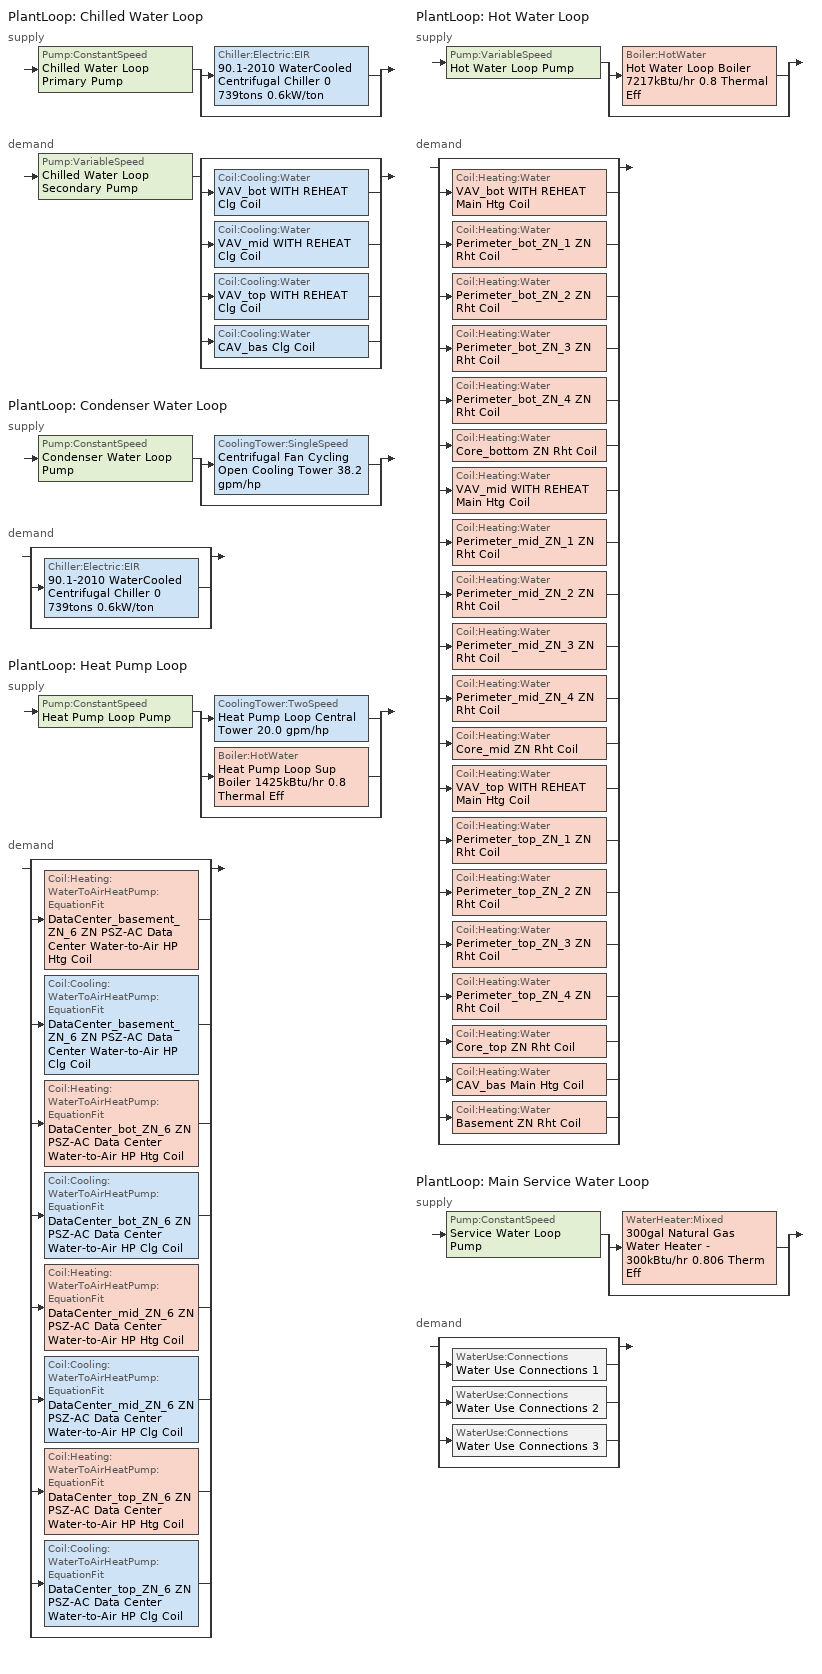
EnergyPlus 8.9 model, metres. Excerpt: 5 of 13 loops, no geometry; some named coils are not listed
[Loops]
PlantLoop 'Chilled Water Loop'
 supply: Pump:ConstantSpeed 'Chilled Water Loop Primary Pump' > split
  | Chiller:Electric:EIR '90.1-2010 WaterCooled  Centrifugal Chiller 0 739tons 0.6kW/ton'
  | bypass
 demand: Pump:VariableSpeed 'Chilled Water Loop Secondary Pump' > split
  | bypass
  | Coil:Cooling:Water 'VAV_bot WITH REHEAT Clg Coil'
  | Coil:Cooling:Water 'VAV_mid WITH REHEAT Clg Coil'
  | Coil:Cooling:Water 'VAV_top WITH REHEAT Clg Coil'
  | Coil:Cooling:Water 'CAV_bas Clg Coil'
  | bypass
PlantLoop 'Condenser Water Loop'
 supply: Pump:ConstantSpeed 'Condenser Water Loop Pump' > split
  | CoolingTower:SingleSpeed 'Centrifugal Fan Cycling Open Cooling Tower 38.2 gpm/hp'
  | bypass
 demand: split
  | bypass
  | Chiller:Electric:EIR '90.1-2010 WaterCooled  Centrifugal Chiller 0 739tons 0.6kW/ton'
  | bypass
PlantLoop 'Heat Pump Loop'
 supply: Pump:ConstantSpeed 'Heat Pump Loop Pump' > split
  | CoolingTower:TwoSpeed 'Heat Pump Loop Central Tower 20.0 gpm/hp'
  | Boiler:HotWater 'Heat Pump Loop Sup Boiler 1425kBtu/hr 0.8 Thermal Eff'
  | bypass
 demand: split
  | bypass
  | Coil:Heating:WaterToAirHeatPump:EquationFit 'DataCenter_basement_ZN_6 ZN PSZ-AC Data Center Water-to-Air HP Htg Coil'
  | Coil:Cooling:WaterToAirHeatPump:EquationFit 'DataCenter_basement_ZN_6 ZN PSZ-AC Data Center Water-to-Air HP Clg Coil'
  | Coil:Heating:WaterToAirHeatPump:EquationFit 'DataCenter_bot_ZN_6 ZN PSZ-AC Data Center Water-to-Air HP Htg Coil'
  | Coil:Cooling:WaterToAirHeatPump:EquationFit 'DataCenter_bot_ZN_6 ZN PSZ-AC Data Center Water-to-Air HP Clg Coil'
  | Coil:Heating:WaterToAirHeatPump:EquationFit 'DataCenter_mid_ZN_6 ZN PSZ-AC Data Center Water-to-Air HP Htg Coil'
  | Coil:Cooling:WaterToAirHeatPump:EquationFit 'DataCenter_mid_ZN_6 ZN PSZ-AC Data Center Water-to-Air HP Clg Coil'
  | Coil:Heating:WaterToAirHeatPump:EquationFit 'DataCenter_top_ZN_6 ZN PSZ-AC Data Center Water-to-Air HP Htg Coil'
  | Coil:Cooling:WaterToAirHeatPump:EquationFit 'DataCenter_top_ZN_6 ZN PSZ-AC Data Center Water-to-Air HP Clg Coil'
  | bypass
PlantLoop 'Hot Water Loop'
 supply: Pump:VariableSpeed 'Hot Water Loop Pump' > split
  | Boiler:HotWater 'Hot Water Loop Boiler 7217kBtu/hr 0.8 Thermal Eff'
  | bypass
 demand: split
  | bypass
  | Coil:Heating:Water 'VAV_bot WITH REHEAT Main Htg Coil'
  | Coil:Heating:Water 'Perimeter_bot_ZN_1 ZN Rht Coil'
  | Coil:Heating:Water 'Perimeter_bot_ZN_2 ZN Rht Coil'
  | Coil:Heating:Water 'Perimeter_bot_ZN_3 ZN Rht Coil'
  | Coil:Heating:Water 'Perimeter_bot_ZN_4 ZN Rht Coil'
  | Coil:Heating:Water 'Core_bottom ZN Rht Coil'
  | Coil:Heating:Water 'VAV_mid WITH REHEAT Main Htg Coil'
  | Coil:Heating:Water 'Perimeter_mid_ZN_1 ZN Rht Coil'
  | Coil:Heating:Water 'Perimeter_mid_ZN_2 ZN Rht Coil'
  | Coil:Heating:Water 'Perimeter_mid_ZN_3 ZN Rht Coil'
  | Coil:Heating:Water 'Perimeter_mid_ZN_4 ZN Rht Coil'
  | Coil:Heating:Water 'Core_mid ZN Rht Coil'
  | Coil:Heating:Water 'VAV_top WITH REHEAT Main Htg Coil'
  | Coil:Heating:Water 'Perimeter_top_ZN_1 ZN Rht Coil'
  | Coil:Heating:Water 'Perimeter_top_ZN_2 ZN Rht Coil'
  | Coil:Heating:Water 'Perimeter_top_ZN_3 ZN Rht Coil'
  | Coil:Heating:Water 'Perimeter_top_ZN_4 ZN Rht Coil'
  | Coil:Heating:Water 'Core_top ZN Rht Coil'
  | Coil:Heating:Water 'CAV_bas Main Htg Coil'
  | Coil:Heating:Water 'Basement ZN Rht Coil'
  | bypass
PlantLoop 'Main Service Water Loop'
 supply: Pump:ConstantSpeed 'Service Water Loop Pump' > split
  | WaterHeater:Mixed '300gal Natural Gas Water Heater - 300kBtu/hr 0.806 Therm Eff'
  | bypass
 demand: split
  | bypass
  | WaterUse:Connections 'Water Use Connections 1'
  | WaterUse:Connections 'Water Use Connections 2'
  | WaterUse:Connections 'Water Use Connections 3'
  | bypass
[Coil:Heating:Water] Availability Schedule=Always On Discrete; U-Factor Times Area Value {W/K}=Autosize; Maximum Water Flow Rate {m3/s}=Autosize; Performance Input Method=UFactorTimesAreaAndDesignWaterFlowRate; Rated Capacity {W}=Autosize; Rated Ratio for Air and Water Convection=0.5
Name | Rated Inlet Water Temperature {C} | Rated Inlet Air Temperature {C} | Rated Outlet Water Temperature {C} | Rated Outlet Air Temperature {C}
Basement ZN Rht Coil | 67 | 16.7 | 55.8889 | 50
Core_bottom ZN Rht Coil; Core_mid ZN Rht Coil; Core_top ZN Rht Coil; Perimeter_bot_ZN_1 ZN Rht Coil; Perimeter_bot_ZN_2 ZN Rht Coil; Perimeter_bot_ZN_3 ZN Rht Coil; Perimeter_bot_ZN_4 ZN Rht Coil; Perimeter_mid_ZN_1 ZN Rht Coil; Perimeter_mid_ZN_2 ZN Rht Coil; Perimeter_mid_ZN_3 ZN Rht Coil; Perimeter_mid_ZN_4 ZN Rht Coil; Perimeter_top_ZN_1 ZN Rht Coil; Perimeter_top_ZN_2 ZN Rht Coil; Perimeter_top_ZN_3 ZN Rht Coil; Perimeter_top_ZN_4 ZN Rht Coil | 82.2222 | 12.8 | 71.1111 | 40
[SetpointManager:Scheduled] Control Variable=Temperature
Name | Schedule
Chilled water loop setpoint manager | Chilled Water Loop Temp - 44F
Setpoint Manager Scheduled 1 | Condenser Water Loop Temp - 70F
Hot water loop setpoint manager | Hot Water Loop Temp - 180F
Service hot water setpoint manager | Service Water Loop Temp - 140F
[Coil:Heating:WaterToAirHeatPump:EquationFit] Rated Air Flow Rate {m3/s}=Autosize; Rated Water Flow Rate {m3/s}=Autosize; Gross Rated Heating Capacity {W}=Autosize; Gross Rated Heating COP=4.2; Heating Capacity Coefficient 1=0.237847; Heating Capacity Coefficient 2=-3.35824; Heating Capacity Coefficient 3=3.8064; Heating Capacity Coefficient 4=0.1792; Heating Capacity Coefficient 5=0.128607; Heating Power Consumption Coefficient 1=-3.79176; Heating Power Consumption Coefficient 2=3.38799; Heating Power Consumption Coefficient 3=1.50226; Heating Power Consumption Coefficient 4=-0.177654; Heating Power Consumption Coefficient 5=-0.10308
DataCenter_basement_ZN_6 ZN PSZ-AC Data Center Water-to-Air HP Htg Coil; DataCenter_bot_ZN_6 ZN PSZ-AC Data Center Water-to-Air HP Htg Coil; DataCenter_mid_ZN_6 ZN PSZ-AC Data Center Water-to-Air HP Htg Coil; DataCenter_top_ZN_6 ZN PSZ-AC Data Center Water-to-Air HP Htg Coil
[Coil:Cooling:WaterToAirHeatPump:EquationFit] Rated Air Flow Rate {m3/s}=Autosize; Rated Water Flow Rate {m3/s}=Autosize; Gross Rated Total Cooling Capacity {W}=Autosize; Gross Rated Sensible Cooling Capacity {W}=Autosize; Gross Rated Cooling COP=3.4; Total Cooling Capacity Coefficient 1=-4.30267; Total Cooling Capacity Coefficient 2=7.18537; Total Cooling Capacity Coefficient 3=-2.23947; Total Cooling Capacity Coefficient 4=0.139996; Total Cooling Capacity Coefficient 5=0.10266; Sensible Cooling Capacity Coefficient 1=6.00194; Sensible Cooling Capacity Coefficient 2=22.6301; Sensible Cooling Capacity Coefficient 3=-26.7961; Sensible Cooling Capacity Coefficient 4=-1.72375; Sensible Cooling Capacity Coefficient 5=0.490645; Sensible Cooling Capacity Coefficient 6=0.0693119; Cooling Power Consumption Coefficient 1=-5.67776; Cooling Power Consumption Coefficient 2=0.438988; Cooling Power Consumption Coefficient 3=5.84528; Cooling Power Consumption Coefficient 4=0.141606; Cooling Power Consumption Coefficient 5=-0.168728; Nominal Time for Condensate Removal to Begin {s}=0; Ratio of Initial Moisture Evaporation Rate and Steady State Latent Capacity=0
DataCenter_basement_ZN_6 ZN PSZ-AC Data Center Water-to-Air HP Clg Coil; DataCenter_bot_ZN_6 ZN PSZ-AC Data Center Water-to-Air HP Clg Coil; DataCenter_mid_ZN_6 ZN PSZ-AC Data Center Water-to-Air HP Clg Coil; DataCenter_top_ZN_6 ZN PSZ-AC Data Center Water-to-Air HP Clg Coil
[PlantLoop] Fluid Type=Water; Maximum Loop Flow Rate {m3/s}=Autosize; Minimum Loop Flow Rate {m3/s}=0; Plant Loop Volume {m3}=Autocalculate; Load Distribution Scheme=Optimal
Name | Plant Equipment Operation Scheme | Maximum Loop Temperature {C} | Minimum Loop Temperature {C} | Plant Loop Demand Calculation Scheme | Common Pipe Simulation
Chilled Water Loop | Chilled Water Loop Operation Schemes | 98 | 1 | SingleSetpoint | CommonPipe
Condenser Water Loop | Condenser Water Loop Operation Schemes | 80 | 5 | SingleSetpoint
Heat Pump Loop | Heat Pump Loop Operation Schemes | 80 | 5 | DualSetpointDeadband
Hot Water Loop | Hot Water Loop Operation Schemes | 100 | 10 | SingleSetpoint
Main Service Water Loop | Main Service Water Loop Operation Schemes | 60 | 10 | SingleSetpoint
[Sizing:Plant] Sizing Option=NonCoincident; Zone Timesteps in Averaging Window=1; Coincident Sizing Factor Mode=None
Name | Loop Type | Design Loop Exit Temperature {C} | Loop Design Temperature Difference {deltaC}
Chilled Water Loop | Cooling | 6.66667 | 5.61111
Condenser Water Loop | Condenser | 29.4444 | 5.55556
Heat Pump Loop | Heating | 39 | 11
Hot Water Loop | Heating | 82.2222 | 11.1111
Main Service Water Loop | Heating | 60 | 5
[Pump:ConstantSpeed] Design Flow Rate {m3/s}=Autosize; Design Power Consumption {W}=Autosize; Fraction of Motor Inefficiencies to Fluid Stream=0; Pump Control Type=Intermittent; Design Power Sizing Method=PowerPerFlowPerPressure; Design Electric Power per Unit Flow Rate {W/(m3/s)}=348701.1; Design Shaft Power per Unit Flow Rate per Unit Head=1.28205
Name | Design Pump Head {Pa} | Motor Efficiency
Chilled Water Loop Primary Pump | 44836 | 0.917
Condenser Water Loop Pump | 148557 | 0.941
Heat Pump Loop Pump | 179344 | 0.895
Service Water Loop Pump | 29891 | 0.855
[Chiller:Electric:EIR]
90.1-2010 WaterCooled  Centrifugal Chiller 0 739tons 0.6kW/ton: Reference Capacity {W}=Autosize; Reference COP {W/W}=6.17018; Reference Leaving Chilled Water Temperature {C}=6.66667; Reference Entering Condenser Fluid Temperature {C}=35; Reference Chilled Water Flow Rate {m3/s}=Autosize; Reference Condenser Fluid Flow Rate {m3/s}=Autosize; Cooling Capacity Function of Temperature Curve=WaterCooled_PositiveDisplacement_Chiller_GT150_2010_PathA_CAPFT; Electric Input to Cooling Output Ratio Function of Temperature Curve=WaterCooled_PositiveDisplacement_Chiller_GT150_2010_PathA_EIRFT; Electric Input to Cooling Output Ratio Function of Part Load Ratio Curve=ChlrWtrCentPathAAllEIRRatio_fQRatio; Minimum Part Load Ratio=0.15; Maximum Part Load Ratio=1; Optimum Part Load Ratio=1; Minimum Unloading Ratio=0.25; Condenser Type=WaterCooled; Condenser Fan Power Ratio {W/W}=0; Fraction of Compressor Electric Consumption Rejected by Condenser=1; Leaving Chilled Water Lower Temperature Limit {C}=2.22222; Chiller Flow Mode=ConstantFlow; Sizing Factor=1
[Pump:VariableSpeed] Design Maximum Flow Rate {m3/s}=Autosize; Design Power Consumption {W}=Autosize; Fraction of Motor Inefficiencies to Fluid Stream=0; Coefficient 1 of the Part Load Performance Curve=0; Design Minimum Flow Rate {m3/s}=0; Pump Control Type=Intermittent; Skin Loss Radiative Fraction=0.5; Design Power Sizing Method=PowerPerFlowPerPressure; Design Electric Power per Unit Flow Rate {W/(m3/s)}=348701.1; Design Shaft Power per Unit Flow Rate per Unit Head=1.28205; Design Minimum Flow Rate Fraction=0
Name | Design Pump Head {Pa} | Motor Efficiency | Coefficient 2 of the Part Load Performance Curve | Coefficient 3 of the Part Load Performance Curve | Coefficient 4 of the Part Load Performance Curve
Chilled Water Loop Secondary Pump | 134508 | 0.936 | 0.0205 | 0.4101 | 0.5753
Hot Water Loop Pump | 179344 | 0.924 | 1 | 0 | 0
[PlantEquipmentOperationSchemes] Control Scheme Schedule Name 1=Always On Discrete
Chilled Water Loop Operation Schemes: Control Scheme Object Type 1=PlantEquipmentOperation:CoolingLoad; Control Scheme Name 1=Chilled Water Loop Cooling Operation Scheme
Condenser Water Loop Operation Schemes: Control Scheme Object Type 1=PlantEquipmentOperation:CoolingLoad; Control Scheme Name 1=Condenser Water Loop Cooling Operation Scheme
Heat Pump Loop Operation Schemes: Control Scheme Object Type 1=PlantEquipmentOperation:HeatingLoad; Control Scheme Name 1=Heat Pump Loop Heating Operation Scheme; Control Scheme Object Type 2=PlantEquipmentOperation:CoolingLoad; Control Scheme Name 2=Heat Pump Loop Cooling Operation Scheme; Control Scheme Schedule Name 2=Always On Discrete; Control Scheme Object Type 3=PlantEquipmentOperation:ComponentSetpoint; Control Scheme Name 3=Heat Pump Loop Setpoint Operation Scheme; Control Scheme Schedule Name 3=Always On Discrete
Hot Water Loop Operation Schemes: Control Scheme Object Type 1=PlantEquipmentOperation:HeatingLoad; Control Scheme Name 1=Hot Water Loop Heating Operation Scheme
Main Service Water Loop Operation Schemes: Control Scheme Object Type 1=PlantEquipmentOperation:HeatingLoad; Control Scheme Name 1=Main Service Water Loop Heating Operation Scheme
[PlantEquipmentOperation:CoolingLoad] Load Range Lower Limit 1 {W}=0; Load Range Upper Limit 1 {W}=1000000000
Name | Range Equipment List Name 1
Chilled Water Loop Cooling Operation Scheme | Chilled Water Loop Cooling Equipment List
Condenser Water Loop Cooling Operation Scheme | Condenser Water Loop Cooling Equipment List
Heat Pump Loop Cooling Operation Scheme | Heat Pump Loop Cooling Equipment List
[PlantEquipmentList]
Chilled Water Loop Cooling Equipment List: Chiller:Electric:EIR, 90.1-2010 WaterCooled  Centrifugal Chiller 0 739tons 0.6kW/ton
Condenser Water Loop Cooling Equipment List: CoolingTower:SingleSpeed, Centrifugal Fan Cycling Open Cooling Tower 38.2 gpm/hp
Heat Pump Loop Heating Equipment List: Boiler:HotWater, Heat Pump Loop Sup Boiler 1425kBtu/hr 0.8 Thermal Eff
Heat Pump Loop Cooling Equipment List: CoolingTower:TwoSpeed, Heat Pump Loop Central Tower 20.0 gpm/hp
Hot Water Loop Heating Equipment List: Boiler:HotWater, Hot Water Loop Boiler 7217kBtu/hr 0.8 Thermal Eff
Main Service Water Loop Heating Equipment List: WaterHeater:Mixed, 300gal Natural Gas Water Heater - 300kBtu/hr 0.806 Therm Eff
[CoolingTower:SingleSpeed]
Centrifugal Fan Cycling Open Cooling Tower 38.2 gpm/hp: Design Water Flow Rate {m3/s}=Autosize; Design Air Flow Rate {m3/s}=Autosize; Design Fan Power {W}=38960.4; Design U-Factor Times Area Value {W/K}=Autosize; Free Convection Air Flow Rate {m3/s}=Autosize; Free Convection Air Flow Rate Sizing Factor=0.1; Free Convection U-Factor Times Area Value {W/K}=Autosize; Free Convection U-Factor Times Area Value Sizing Factor=0.1; Performance Input Method=UFactorTimesAreaAndDesignWaterFlowRate; Heat Rejection Capacity and Nominal Capacity Sizing Ratio=1.25; Free Convection Capacity {W}=0; Free Convection Nominal Capacity Sizing Factor=0.1; Design Inlet Air Dry-Bulb Temperature {C}=25.6; Design Inlet Air Wet-Bulb Temperature {C}=25.6; Design Approach Temperature {deltaC}=Autosize; Design Range Temperature {deltaC}=Autosize; Basin Heater Capacity {W/K}=0; Basin Heater Setpoint Temperature {C}=2; Evaporation Loss Mode=LossFactor; Evaporation Loss Factor {percent/K}=0.2; Drift Loss Percent {percent}=0.008; Blowdown Calculation Mode=ConcentrationRatio; Blowdown Concentration Ratio=3; Capacity Control=FanCycling; Number of Cells=2; Cell Control=MinimalCell; Cell Minimum  Water Flow Rate Fraction=0.33; Cell Maximum Water Flow Rate Fraction=2.5; Sizing Factor=1
[CoolingTower:TwoSpeed]
Heat Pump Loop Central Tower 20.0 gpm/hp: Design Water Flow Rate {m3/s}=Autosize; High Fan Speed Air Flow Rate {m3/s}=Autosize; High Fan Speed Fan Power {W}=5398.03; High Fan Speed U-Factor Times Area Value {W/K}=Autosize; Low Fan Speed Air Flow Rate {m3/s}=Autocalculate; Low Fan Speed Air Flow Rate Sizing Factor=0.5; Low Fan Speed Fan Power {W}=1619.41; Low Fan Speed Fan Power Sizing Factor=0.16; Low Fan Speed U-Factor Times Area Value {W/K}=Autocalculate; Low Fan Speed U-Factor Times Area Sizing Factor=0.6; Free Convection Regime Air Flow Rate {m3/s}=0; Free Convection Regime Air Flow Rate Sizing Factor=0.1; Free Convection Regime U-Factor Times Area Value {W/K}=0; Free Convection U-Factor Times Area Value Sizing Factor=0.1; Performance Input Method=UFactorTimesAreaAndDesignWaterFlowRate; Heat Rejection Capacity and Nominal Capacity Sizing Ratio=1.25; Low Speed Nominal Capacity Sizing Factor=0.5; Free Convection Nominal Capacity Sizing Factor=0.1; Design Inlet Air Dry-Bulb Temperature {C}=25.6; Design Inlet Air Wet-Bulb Temperature {C}=25.6; Design Approach Temperature {deltaC}=Autosize; Design Range Temperature {deltaC}=Autosize; Basin Heater Capacity {W/K}=0; Basin Heater Setpoint Temperature {C}=2; Evaporation Loss Factor {percent/K}=0.2; Drift Loss Percent {percent}=0.008; Blowdown Concentration Ratio=3; Number of Cells=1; Cell Control=MinimalCell; Cell Minimum  Water Flow Rate Fraction=0.33; Cell Maximum Water Flow Rate Fraction=2.5; Sizing Factor=1
[SetpointManager:Scheduled:DualSetpoint] Control Variable=Temperature; High Setpoint Schedule=Heat Pump Loop High Temp - 65F; Low Setpoint Schedule=Heat Pump Loop Low Temp - 41F
Setpoint Manager Scheduled Dual Setpoint 2; Setpoint Manager Scheduled Dual Setpoint 3; Setpoint Manager Scheduled Dual Setpoint 1
[Boiler:HotWater] Fuel Type=NaturalGas; Nominal Capacity {W}=Autosize; Nominal Thermal Efficiency=0.8; Design Water Flow Rate {m3/s}=Autosize; Minimum Part Load Ratio=0; Maximum Part Load Ratio=1.2; Optimum Part Load Ratio=1; Parasitic Electric Load {W}=0; Sizing Factor=1
Name | Design Water Outlet Temperature {C} | Water Outlet Upper Temperature Limit {C} | Boiler Flow Mode | Efficiency Curve Temperature Evaluation Variable | Normalized Boiler Efficiency Curve
Heat Pump Loop Sup Boiler 1425kBtu/hr 0.8 Thermal Eff | 30 | 99 | ConstantFlow
Hot Water Loop Boiler 7217kBtu/hr 0.8 Thermal Eff | 82.2222 | 95 | LeavingSetpointModulated | LeavingBoiler | Boiler with No Minimum Turndown
[PlantEquipmentOperation:HeatingLoad] Load Range Lower Limit 1 {W}=0; Load Range Upper Limit 1 {W}=1000000000
Name | Range Equipment List Name 1
Heat Pump Loop Heating Operation Scheme | Heat Pump Loop Heating Equipment List
Hot Water Loop Heating Operation Scheme | Hot Water Loop Heating Equipment List
Main Service Water Loop Heating Operation Scheme | Main Service Water Loop Heating Equipment List
[PlantEquipmentOperation:ComponentSetpoint]
Heat Pump Loop Setpoint Operation Scheme: Equipment Object Type 1=CoolingTower:TwoSpeed; Equipment Name 1=Heat Pump Loop Central Tower 20.0 gpm/hp; Component Flow Rate 1 {m3/s}=Autosize; Operation Type 1=Cooling; Equipment Object Type 2=Boiler:HotWater; Equipment Name 2=Heat Pump Loop Sup Boiler 1425kBtu/hr 0.8 Thermal Eff; Component Flow Rate 2 {m3/s}=Autosize; Operation Type 2=Heating
[WaterHeater:Mixed]
300gal Natural Gas Water Heater - 300kBtu/hr 0.806 Therm Eff: Tank Volume {m3}=1.13562; Setpoint Temperature Schedule=Service Water Loop Temp - 140F; Deadband Temperature Difference {deltaC}=2; Maximum Temperature Limit {C}=82.2222; Heater Control Type=Cycle; Heater Maximum Capacity {W}=87921.3; Heater Ignition Minimum Flow Rate {m3/s}=0; Heater Ignition Delay {s}=0; Heater Fuel Type=NaturalGas; Heater Thermal Efficiency=0.806081; Off Cycle Parasitic Fuel Consumption Rate {W}=2770.99; Off Cycle Parasitic Fuel Type=NaturalGas; Off Cycle Parasitic Heat Fraction to Tank=0.8; On Cycle Parasitic Fuel Consumption Rate {W}=2770.99; On Cycle Parasitic Fuel Type=NaturalGas; On Cycle Parasitic Heat Fraction to Tank=0; Ambient Temperature Indicator=Schedule; Ambient Temperature Schedule=Water Heater Ambient Temp Schedule - 70F; Off Cycle Loss Coefficient to Ambient Temperature {W/K}=13.7474; Off Cycle Loss Fraction to Zone=1; On Cycle Loss Coefficient to Ambient Temperature {W/K}=13.7474; On Cycle Loss Fraction to Zone=1; Use Side Effectiveness=1; Source Side Effectiveness=1; Use Side Design Flow Rate {m3/s}=Autosize; Source Side Design Flow Rate {m3/s}=Autosize; Indirect Water Heating Recovery Time {hr}=1.5; Source Side Flow Control Mode=IndirectHeatPrimarySetpoint
[WaterUse:Connections]
Name | Water Use Equipment Name 1
Water Use Connections 1 | Core_bottom Service Water Use 0.58gal/min
Water Use Connections 2 | Core_mid Service Water Use 0.58gal/min
Water Use Connections 3 | Core_top Service Water Use 0.58gal/min
[WaterUse:Equipment] Peak Flow Rate {m3/s}=3.65923e-05; Flow Rate Fraction Schedule=OfficeLarge BLDG_SWH_SCH
Name | Target Temperature Schedule | Zone | Sensible Fraction Schedule | Latent Fraction Schedule
Core_bottom Service Water Use 0.58gal/min | Mixed Water At Faucet Temp - 140F | Core_bottom ZN | Fraction Sensible - 0.2 | Fraction Latent - 0.05
Core_mid Service Water Use 0.58gal/min | Mixed Water At Faucet Temp - 140F 1 | Core_mid ZN | Fraction Sensible - 0.2 1 | Fraction Latent - 0.05 1
Core_top Service Water Use 0.58gal/min | Mixed Water At Faucet Temp - 140F 2 | Core_top ZN | Fraction Sensible - 0.2 2 | Fraction Latent - 0.05 2
[Schedule:Day:Interval]
Chilled Water Loop Temp - 44F Default: No, 24:00, 6.66667
Condenser Water Loop Temp - 70F Default; Water Heater Ambient Temp Schedule - 70F Default: No, 24:00, 21.1111
Heat Pump Loop High Temp - 65F Default: No, 24:00, 18.3333
Heat Pump Loop Low Temp - 41F Default: No, 24:00, 5
Hot Water Loop Temp - 180F Default: No, 24:00, 82.2222
OfficeLarge BLDG_SWH_SCH Default: No, 06:00, 0, 07:00, 0.07, 11:00, 0.04, 13:00, 0.06, 14:00, 0.09, 15:00, 0.06, 21:00, 0.04, 22:00, 0.07, 24:00, 0.04
OfficeLarge BLDG_SWH_SCH SmrDsn|Wkdy Day; OfficeLarge BLDG_SWH_SCH Summer Design Day: No, 06:00, 0, 07:00, 0.07, 08:00, 0.19, 09:00, 0.35, 10:00, 0.38, 11:00, 0.39, 12:00, 0.47, 13:00, 0.57, 14:00, 0.54, 15:00, 0.34, 16:00, 0.33, 17:00, 0.44, 18:00, 0.26, 19:00, 0.21, 20:00, 0.15, 21:00, 0.17, 22:00, 0.08, 24:00, 0.05
OfficeLarge BLDG_SWH_SCH Winter Design Day; OfficeLarge BLDG_SWH_SCH WntrDsn|Sat Day: No, 06:00, 0, 07:00, 0.07, 08:00, 0.11, 09:00, 0.15, 10:00, 0.21, 11:00, 0.19, 12:00, 0.23, 13:00, 0.2, 14:00, 0.19, 15:00, 0.15, 16:00, 0.13, 17:00, 0.14, 21:00, 0.07, 22:00, 0.09, 24:00, 0.05
Schedule Day 27; Schedule Day 32; Schedule Day 35: No, 24:00, 0.2
Schedule Day 28; Schedule Day 33; Schedule Day 36: No, 24:00, 0.05
Schedule Day 29; Schedule Day 34; Schedule Day 37; Service Water Loop Temp - 140F Default: No, 24:00, 60
[Schedule:Week:Daily]
Chilled Water Loop Temp - 44F Week Rule - Jan1-Dec31: Chilled Water Loop Temp - 44F Default, Chilled Water Loop Temp - 44F Default, Chilled Water Loop Temp - 44F Default, Chilled Water Loop Temp - 44F Default, Chilled Water Loop Temp - 44F Default, Chilled Water Loop Temp - 44F Default, Chilled Water Loop Temp - 44F Default, Chilled Water Loop Temp - 44F Default, Chilled Water Loop Temp - 44F Default, Chilled Water Loop Temp - 44F Default, Chilled Water Loop Temp - 44F Default, Chilled Water Loop Temp - 44F Default
Condenser Water Loop Temp - 70F Week Rule - Jan1-Dec31: Condenser Water Loop Temp - 70F Default, Condenser Water Loop Temp - 70F Default, Condenser Water Loop Temp - 70F Default, Condenser Water Loop Temp - 70F Default, Condenser Water Loop Temp - 70F Default, Condenser Water Loop Temp - 70F Default, Condenser Water Loop Temp - 70F Default, Condenser Water Loop Temp - 70F Default, Condenser Water Loop Temp - 70F Default, Condenser Water Loop Temp - 70F Default, Condenser Water Loop Temp - 70F Default, Condenser Water Loop Temp - 70F Default
Fraction Latent - 0.05 Week Rule - Jan1-Dec31: Schedule Day 28, Schedule Day 28, Schedule Day 28, Schedule Day 28, Schedule Day 28, Schedule Day 28, Schedule Day 28, Schedule Day 28, Schedule Day 28, Schedule Day 28, Schedule Day 28, Schedule Day 28
Fraction Latent - 0.05 1 Week Rule - Jan1-Dec31: Schedule Day 33, Schedule Day 33, Schedule Day 33, Schedule Day 33, Schedule Day 33, Schedule Day 33, Schedule Day 33, Schedule Day 33, Schedule Day 33, Schedule Day 33, Schedule Day 33, Schedule Day 33
Fraction Latent - 0.05 2 Week Rule - Jan1-Dec31: Schedule Day 36, Schedule Day 36, Schedule Day 36, Schedule Day 36, Schedule Day 36, Schedule Day 36, Schedule Day 36, Schedule Day 36, Schedule Day 36, Schedule Day 36, Schedule Day 36, Schedule Day 36
Fraction Sensible - 0.2 Week Rule - Jan1-Dec31: Schedule Day 27, Schedule Day 27, Schedule Day 27, Schedule Day 27, Schedule Day 27, Schedule Day 27, Schedule Day 27, Schedule Day 27, Schedule Day 27, Schedule Day 27, Schedule Day 27, Schedule Day 27
Fraction Sensible - 0.2 1 Week Rule - Jan1-Dec31: Schedule Day 32, Schedule Day 32, Schedule Day 32, Schedule Day 32, Schedule Day 32, Schedule Day 32, Schedule Day 32, Schedule Day 32, Schedule Day 32, Schedule Day 32, Schedule Day 32, Schedule Day 32
Fraction Sensible - 0.2 2 Week Rule - Jan1-Dec31: Schedule Day 35, Schedule Day 35, Schedule Day 35, Schedule Day 35, Schedule Day 35, Schedule Day 35, Schedule Day 35, Schedule Day 35, Schedule Day 35, Schedule Day 35, Schedule Day 35, Schedule Day 35
Heat Pump Loop High Temp - 65F Week Rule - Jan1-Dec31: Heat Pump Loop High Temp - 65F Default, Heat Pump Loop High Temp - 65F Default, Heat Pump Loop High Temp - 65F Default, Heat Pump Loop High Temp - 65F Default, Heat Pump Loop High Temp - 65F Default, Heat Pump Loop High Temp - 65F Default, Heat Pump Loop High Temp - 65F Default, Heat Pump Loop High Temp - 65F Default, Heat Pump Loop High Temp - 65F Default, Heat Pump Loop High Temp - 65F Default, Heat Pump Loop High Temp - 65F Default, Heat Pump Loop High Temp - 65F Default
Heat Pump Loop Low Temp - 41F Week Rule - Jan1-Dec31: Heat Pump Loop Low Temp - 41F Default, Heat Pump Loop Low Temp - 41F Default, Heat Pump Loop Low Temp - 41F Default, Heat Pump Loop Low Temp - 41F Default, Heat Pump Loop Low Temp - 41F Default, Heat Pump Loop Low Temp - 41F Default, Heat Pump Loop Low Temp - 41F Default, Heat Pump Loop Low Temp - 41F Default, Heat Pump Loop Low Temp - 41F Default, Heat Pump Loop Low Temp - 41F Default, Heat Pump Loop Low Temp - 41F Default, Heat Pump Loop Low Temp - 41F Default
Hot Water Loop Temp - 180F Week Rule - Jan1-Dec31: Hot Water Loop Temp - 180F Default, Hot Water Loop Temp - 180F Default, Hot Water Loop Temp - 180F Default, Hot Water Loop Temp - 180F Default, Hot Water Loop Temp - 180F Default, Hot Water Loop Temp - 180F Default, Hot Water Loop Temp - 180F Default, Hot Water Loop Temp - 180F Default, Hot Water Loop Temp - 180F Default, Hot Water Loop Temp - 180F Default, Hot Water Loop Temp - 180F Default, Hot Water Loop Temp - 180F Default
Mixed Water At Faucet Temp - 140F Week Rule - Jan1-Dec31: Schedule Day 29, Schedule Day 29, Schedule Day 29, Schedule Day 29, Schedule Day 29, Schedule Day 29, Schedule Day 29, Schedule Day 29, Schedule Day 29, Schedule Day 29, Schedule Day 29, Schedule Day 29
Mixed Water At Faucet Temp - 140F 1 Week Rule - Jan1-Dec31: Schedule Day 34, Schedule Day 34, Schedule Day 34, Schedule Day 34, Schedule Day 34, Schedule Day 34, Schedule Day 34, Schedule Day 34, Schedule Day 34, Schedule Day 34, Schedule Day 34, Schedule Day 34
Mixed Water At Faucet Temp - 140F 2 Week Rule - Jan1-Dec31: Schedule Day 37, Schedule Day 37, Schedule Day 37, Schedule Day 37, Schedule Day 37, Schedule Day 37, Schedule Day 37, Schedule Day 37, Schedule Day 37, Schedule Day 37, Schedule Day 37, Schedule Day 37
OfficeLarge BLDG_SWH_SCH Week Rule - Jan1-Dec31: OfficeLarge BLDG_SWH_SCH Default, OfficeLarge BLDG_SWH_SCH SmrDsn|Wkdy Day, OfficeLarge BLDG_SWH_SCH SmrDsn|Wkdy Day, OfficeLarge BLDG_SWH_SCH SmrDsn|Wkdy Day, OfficeLarge BLDG_SWH_SCH SmrDsn|Wkdy Day, OfficeLarge BLDG_SWH_SCH SmrDsn|Wkdy Day, OfficeLarge BLDG_SWH_SCH WntrDsn|Sat Day, OfficeLarge BLDG_SWH_SCH Default, OfficeLarge BLDG_SWH_SCH Summer Design Day, OfficeLarge BLDG_SWH_SCH Winter Design Day, OfficeLarge BLDG_SWH_SCH Default, OfficeLarge BLDG_SWH_SCH Default
Service Water Loop Temp - 140F Week Rule - Jan1-Dec31: Service Water Loop Temp - 140F Default, Service Water Loop Temp - 140F Default, Service Water Loop Temp - 140F Default, Service Water Loop Temp - 140F Default, Service Water Loop Temp - 140F Default, Service Water Loop Temp - 140F Default, Service Water Loop Temp - 140F Default, Service Water Loop Temp - 140F Default, Service Water Loop Temp - 140F Default, Service Water Loop Temp - 140F Default, Service Water Loop Temp - 140F Default, Service Water Loop Temp - 140F Default
Water Heater Ambient Temp Schedule - 70F Week Rule - Jan1-Dec31: Water Heater Ambient Temp Schedule - 70F Default, Water Heater Ambient Temp Schedule - 70F Default, Water Heater Ambient Temp Schedule - 70F Default, Water Heater Ambient Temp Schedule - 70F Default, Water Heater Ambient Temp Schedule - 70F Default, Water Heater Ambient Temp Schedule - 70F Default, Water Heater Ambient Temp Schedule - 70F Default, Water Heater Ambient Temp Schedule - 70F Default, Water Heater Ambient Temp Schedule - 70F Default, Water Heater Ambient Temp Schedule - 70F Default, Water Heater Ambient Temp Schedule - 70F Default, Water Heater Ambient Temp Schedule - 70F Default
[Schedule:Year]
Chilled Water Loop Temp - 44F: Chilled Water Loop Temp - 44F Week Rule - Jan1-Dec31, 1, 1, 12, 31
Condenser Water Loop Temp - 70F: Condenser Water Loop Temp - 70F Week Rule - Jan1-Dec31, 1, 1, 12, 31
Fraction Latent - 0.05: Fraction Latent - 0.05 Week Rule - Jan1-Dec31, 1, 1, 12, 31
Fraction Latent - 0.05 1: Fraction Latent - 0.05 1 Week Rule - Jan1-Dec31, 1, 1, 12, 31
Fraction Latent - 0.05 2: Fraction Latent - 0.05 2 Week Rule - Jan1-Dec31, 1, 1, 12, 31
Fraction Sensible - 0.2: Fraction Sensible - 0.2 Week Rule - Jan1-Dec31, 1, 1, 12, 31
Fraction Sensible - 0.2 1: Fraction Sensible - 0.2 1 Week Rule - Jan1-Dec31, 1, 1, 12, 31
Fraction Sensible - 0.2 2: Fraction Sensible - 0.2 2 Week Rule - Jan1-Dec31, 1, 1, 12, 31
Heat Pump Loop High Temp - 65F: Heat Pump Loop High Temp - 65F Week Rule - Jan1-Dec31, 1, 1, 12, 31
Heat Pump Loop Low Temp - 41F: Heat Pump Loop Low Temp - 41F Week Rule - Jan1-Dec31, 1, 1, 12, 31
Hot Water Loop Temp - 180F: Hot Water Loop Temp - 180F Week Rule - Jan1-Dec31, 1, 1, 12, 31
Mixed Water At Faucet Temp - 140F: Mixed Water At Faucet Temp - 140F Week Rule - Jan1-Dec31, 1, 1, 12, 31
Mixed Water At Faucet Temp - 140F 1: Mixed Water At Faucet Temp - 140F 1 Week Rule - Jan1-Dec31, 1, 1, 12, 31
Mixed Water At Faucet Temp - 140F 2: Mixed Water At Faucet Temp - 140F 2 Week Rule - Jan1-Dec31, 1, 1, 12, 31
OfficeLarge BLDG_SWH_SCH: OfficeLarge BLDG_SWH_SCH Week Rule - Jan1-Dec31, 1, 1, 12, 31
Service Water Loop Temp - 140F: Service Water Loop Temp - 140F Week Rule - Jan1-Dec31, 1, 1, 12, 31
Water Heater Ambient Temp Schedule - 70F: Water Heater Ambient Temp Schedule - 70F Week Rule - Jan1-Dec31, 1, 1, 12, 31
[Schedule:Constant]
Always On Discrete: Hourly Value=1
[Curve:Cubic]
Boiler with No Minimum Turndown: Coefficient1 Constant=0.7463; Coefficient2 x=1.3196; Coefficient3 x**2=-2.2154; Coefficient4 x**3=1.1674; Minimum Value of x {BasedOnField A2}=0; Maximum Value of x {BasedOnField A2}=1.3
[Curve:Biquadratic] Minimum Value of x {BasedOnField A2}=5; Maximum Value of x {BasedOnField A2}=10; Minimum Value of y {BasedOnField A3}=17.78; Maximum Value of y {BasedOnField A3}=46.11
Name | Coefficient1 Constant | Coefficient2 x | Coefficient3 x**2 | Coefficient4 y | Coefficient5 y**2 | Coefficient6 x*y
WaterCooled_PositiveDisplacement_Chiller_GT150_2010_PathA_CAPFT | 0.906115 | 0.0292277 | -0.0003647 | -0.0009709 | -9.05e-05 | 0.0002527
WaterCooled_PositiveDisplacement_Chiller_GT150_2010_PathA_EIRFT | 0.377312 | -0.0229032 | 0.0016504 | 0.0118156 | 0.0004345 | -0.0010132
[Curve:Quadratic]
ChlrWtrCentPathAAllEIRRatio_fQRatio: Coefficient1 Constant=0.222149; Coefficient2 x=0.503156; Coefficient3 x**2=0.256905; Minimum Value of x {BasedOnField A2}=0.1; Maximum Value of x {BasedOnField A2}=1; Minimum Curve Output {BasedOnField A3}=0.28
